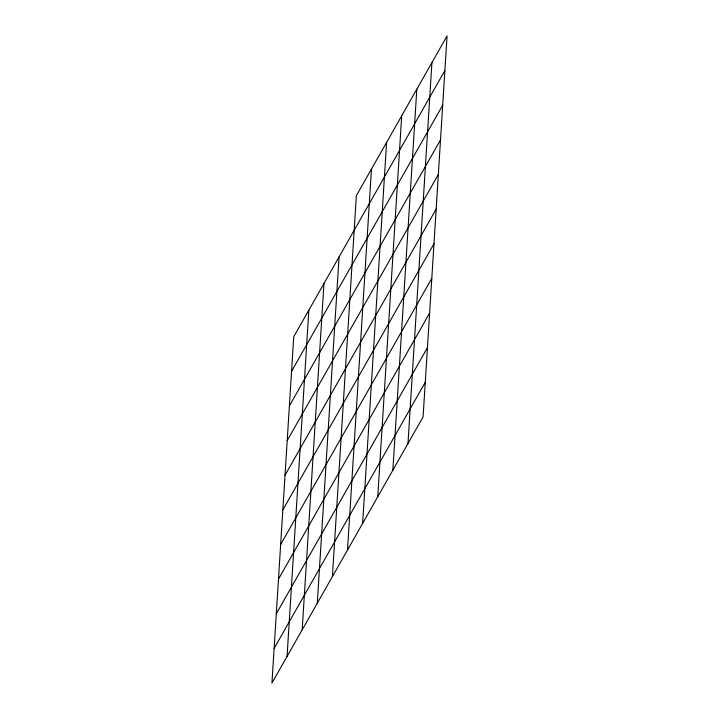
<?xml version="1.0" encoding="UTF-8"?>
<svg xmlns="http://www.w3.org/2000/svg" width="719" height="719" viewBox="0 0 719 719"><rect width="100%" height="100%" fill="white"/><g stroke="black" fill="none" stroke-linecap="round" stroke-linejoin="round"><path stroke-width="1.08" d="M287.061 656.438L308.846 310.087M302.178 629.826L323.963 283.475M317.286 603.214L339.08 256.863M332.403 576.602L356.372 195.622L447.056 35.95L423.087 416.939L271.944 683.05L293.738 336.699L444.872 70.588M347.52 549.99L371.48 169.01M362.628 523.378L386.597 142.398M377.745 496.766L401.714 115.786M392.853 470.154L416.822 89.174M407.97 443.542L431.939 62.562M291.555 371.337L442.697 105.217M289.38 405.974L440.513 139.854M287.196 440.603L438.338 174.492M285.021 475.241L436.154 209.121M282.846 509.879L433.979 243.759M280.662 544.508L431.804 278.397M278.487 579.146L429.62 313.026M276.303 613.783L427.446 347.663M274.128 648.412L425.262 382.301"/></g></svg>
